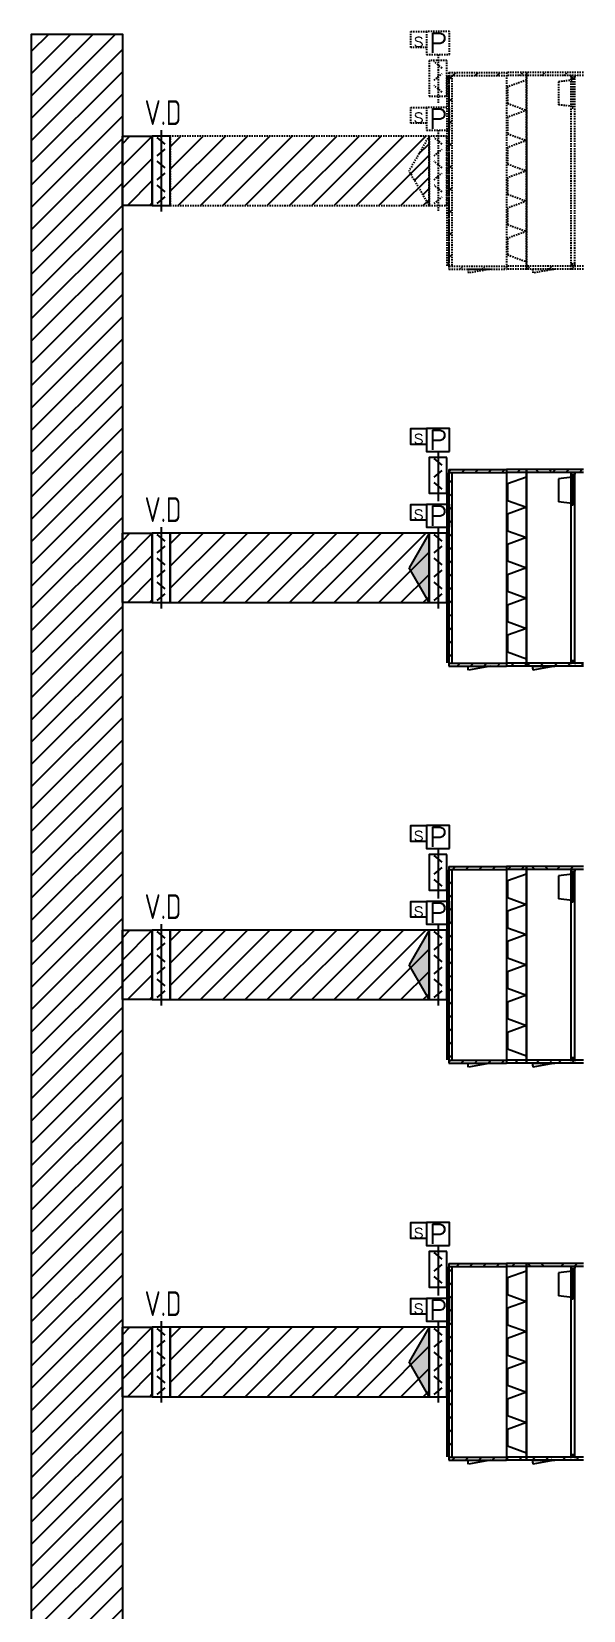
# Model space of a CAD drawing. Header units: millimetres. Extents: x -4 to 727, y 2288 to 2890.
# Drawn here: x 590.9 to 641, y 2652.4 to 2795.5 of the extents above; entities that cross this region are included whole.
import ezdxf
from ezdxf.enums import TextEntityAlignment as Align

# ---------------------------------------------------------------- set-up
doc = ezdxf.new("R2010")
doc.units = ezdxf.units.MM
doc.linetypes.add('HIDDEN2', pattern=[0.1875, 0.125, -0.0625])
for name, color, linetype in [('06-空調-空調', 21, 'Continuous'), ('ACC-450', 2, 'Continuous'), ('DIM', 6, 'Continuous'), ('Flange', 6, 'Continuous'), ('HEPA', 6, 'Continuous'), ('M-CMDUCT-LINE', 15, 'Continuous'), ('M-HVAC-CMDUCT', 150, 'Continuous'), ('M-HVAC-DAPR', 2, 'Continuous'), ('Type02x02', 7, 'Continuous'), ('Type10x09', 7, 'Continuous'), ('Type12x09', 7, 'Continuous'), ('U-EX-TXT', 4, 'Continuous')]:
    doc.layers.add(name, color=color, linetype=linetype)
doc.styles.add('AA-TXT', font='isocp.shx', dxfattribs={"bigfont": 'chineset.shx'})
doc.styles.add('STDTEXT', font='simplex.shx', dxfattribs={"bigfont": 'china.shx'})
pattern_1 = [(45, (-3236.4044, 1146.6156), (-1.0102788, 1.0102788), [])]

# ---------------------------------------------------------------- blocks, each defined once
blk = doc.blocks.new('A450-頂視圖')
at = {"layer": 'ACC-450'}
for p, q in [((-450, 0), (0, 0)), ((0, 0), (-443, -78))]:
    blk.add_line(p, q, dxfattribs=at)
blk.add_arc((0, 0), 450, 180, 190, dxfattribs=at)
blk = doc.blocks.new('HPF-610-15')
at = {"layer": 'HEPA'}
for p, q in [((0, 610), (381, 471)), ((0, 610), (0, 0)), ((381, 471), (381, 139)), ((381, 139), (0, 0))]:
    blk.add_line(p, q, dxfattribs=at)
blk = doc.blocks.new('D5-頂視圖')
at = {"layer": 'ACC-450'}
for p, q in [((450, 0), (0, 0)), ((0, 0), (443, -78))]:
    blk.add_line(p, q, dxfattribs=at)
blk.add_arc((0, 0), 450, 350, 0, dxfattribs=at)
blk = doc.blocks.new('CMF300')
for p, q in [((-22, 265), (-300, 231)), ((-300, 231), (-300, -231)), ((-22, 296), (0, 296)), ((-22, 296), (-22, -296)), ((0, 296), (0, -296)), ((-22, -265), (-300, -231)), ((-22, -296), (0, -296))]:
    blk.add_line(p, q)
blk = doc.blocks.new('00_80000CMH_500_300_1100')
at = {"layer": 'Type02x02'}
h = blk.add_hatch(dxfattribs=at)
h.set_pattern_fill('ANSI31', color=256, scale=6, angle=180, style=0)
h.set_pattern_definition([(135, (-78.619, 113.504), (13.4704, 13.4704), [])])
h.paths.add_polyline_path([(-151, 442.1), (-151, 448.1), (-101, 448.1), (-101, 442.1)])
h = blk.add_hatch(dxfattribs=at)
h.set_pattern_fill('ANSI31', color=256, scale=6, angle=180, style=0)
h.set_pattern_definition([(135, (-78.619, 433.504), (13.4704, 13.4704), [])])
h.paths.add_polyline_path([(-101, 58.1), (-101, 52.1), (-151, 52.1), (-151, 58.1)])
at = {"layer": 'Type10x09'}
h = blk.add_hatch(dxfattribs=at)
h.set_pattern_fill('ANSI31', color=256, scale=6, angle=180, style=0)
h.set_pattern_definition([(225, (1283.876, 215), (13.47038, -13.47038), [])])
h.paths.add_polyline_path([(-191, 448.1), (-191, 442.1), (-307, 442.1), (-307, 448.1)])
h = blk.add_hatch(dxfattribs=at)
h.set_pattern_fill('ANSI31', color=256, scale=6, angle=180, style=0)
h.set_pattern_definition([(225, (1303.376, 535), (13.47038, -13.47038), [])])
h.paths.add_polyline_path([(-301, 58.1), (-307, 58.1), (-307, 442.1), (-301, 442.1)])
h = blk.add_hatch(dxfattribs=at)
h.set_pattern_fill('ANSI31', color=256, scale=6, angle=180, style=0)
h.set_pattern_definition([(225, (1283.876, 534.5), (13.47038, -13.47038), [])])
h.paths.add_polyline_path([(-191, 58.1), (-191, 52.1), (-307, 52.1), (-307, 58.1)])
at = {"layer": 'Type12x09'}
h = blk.add_hatch(dxfattribs=at)
h.set_pattern_fill('ANSI31', color=256, scale=6, angle=180, style=0)
h.set_pattern_definition([(225, (-1583.962, 576.245), (13.47038, -13.47038), [])])
h.paths.add_polyline_path([(-191, 442.1), (-191, 448.1), (-151, 448.1), (-151, 442.1)])
h.paths.add_polyline_path([(-191, 52.1), (-191, 58.1), (-151, 58.1), (-151, 52.1)])
h = blk.add_hatch(dxfattribs=at)
h.set_pattern_fill('ANSI31', color=256, scale=6, angle=180, style=0)
h.set_pattern_definition([(225, (-36, 947.94), (13.4704, -13.4704), [])])
h.paths.add_polyline_path([(-36, 448.1), (-36, 442.1), (-101, 442.1), (-101, 448.1)])
h = blk.add_hatch(dxfattribs=at)
h.set_pattern_fill('ANSI31', color=256, scale=6, angle=180, style=0)
h.set_pattern_definition([(225, (-36, 689.44), (13.4704, -13.4704), [])])
h.paths.add_polyline_path([(-101, 52.1), (-101, 58.1), (-36, 58.1), (-36, 52.1)])
for p, q in [((-63, 441.8), (-63, 442.1)), ((-63, 442.1), (-60.3, 442.1)), ((-60.5, 441.8), (-63, 441.8)), ((-60.5, 58.3), (-60.5, 441.8)), ((-60.5, 439.1), (-60.5, 441.8)), ((-53.5, 437), (-60.5, 437)), ((-60.3, 442.1), (-60.3, 437.2)), ((-60.3, 437.2), (-53.8, 437.2)), ((-53.8, 437.2), (-53.8, 442.1)), ((-53.8, 442.1), (-51, 442.1)), ((-53.5, 58.3), (-53.5, 441.8)), ((-51, 441.8), (-53.5, 441.8)), ((-53.5, 441.8), (-53.5, 439.1)), ((-51, 442.1), (-51, 441.8)), ((-60.5, 58.3), (-63, 58.3)), ((-63, 58.3), (-63, 58.1)), ((-63, 58.1), (-60.3, 58.1)), ((-53.5, 63), (-60.5, 63)), ((-60.5, 60.4), (-60.5, 58.3)), ((-60.3, 58.1), (-60.3, 62.7)), ((-60.3, 62.7), (-53.8, 62.7)), ((-53.8, 62.7), (-53.8, 58.1)), ((-53.8, 58.1), (-51, 58.1)), ((-53.5, 58.3), (-53.5, 60.4)), ((-51, 58.3), (-53.5, 58.3)), ((-51, 58.1), (-51, 58.3))]:
    blk.add_line(p, q)
at = {"layer": 'Flange'}
for p, q in [((-311, 441.6), (-311, 58.6)), ((-307, 437.6), (-311, 437.6)), ((-307, 441.6), (-307, 58.6)), ((-307, 62.6), (-311, 62.6))]:
    blk.add_line(p, q, dxfattribs=at)
at = {"layer": 'Type02x02'}
for p, q in [((-101, 448.1), (-151, 448.1)), ((-151, 52.1), (-151, 448.1)), ((-101, 442.1), (-151, 442.1)), ((-101, 58.1), (-151, 58.1)), ((-101, 52.1), (-151, 52.1))]:
    blk.add_line(p, q, dxfattribs=at)
at = {"layer": 'Type10x09'}
for p, q in [((-307, 448.1), (-191, 448.1)), ((-307, 448.1), (-307, 52.1)), ((-191, 448.1), (-191, 52.1)), ((-307, 442.1), (-191, 442.1)), ((-301, 442.1), (-301, 58.1)), ((-307, 58.1), (-191, 58.1)), ((-307, 52.1), (-191, 52.1))]:
    blk.add_line(p, q, dxfattribs=at)
at = {"layer": 'Type12x09'}
for p, q in [((-191, 448.1), (-191, 52.1)), ((-151, 448.1), (-191, 448.1)), ((-151, 448.1), (-151, 52.1)), ((-36, 448.1), (-101, 448.1)), ((-151, 442.1), (-191, 442.1)), ((-36, 442.1), (-101, 442.1)), ((-151, 58.1), (-191, 58.1)), ((-151, 52.1), (-191, 52.1)), ((-36, 58.1), (-101, 58.1)), ((-36, 52.1), (-101, 52.1))]:
    blk.add_line(p, q, dxfattribs=at)
at = {"xscale": -0.1, "yscale": 0.1, "zscale": 0.1}
blk.add_blockref('D5-頂視圖', (-223.5, 52.1), dxfattribs=at)
at = {"layer": 'ACC-450', "xscale": 0.1, "yscale": 0.1, "zscale": 0.1}
blk.add_blockref('A450-頂視圖', (-93.5, 52.1), dxfattribs=at)
at = {"layer": 'DIM', "extrusion": (0, 0, -1), "xscale": -0.1, "yscale": 0.1, "zscale": -0.1}
blk.add_blockref('CMF300', (56.4, 406.5), dxfattribs=at)
at = {"layer": 'HEPA', "xscale": -0.1, "yscale": 0.1, "zscale": 0.1}
for p in [(-151, 372.1), (-151, 311.1), (-151, 250.1), (-151, 189.1), (-151, 128.1), (-151, 67.1)]:
    blk.add_blockref('HPF-610-15', p, dxfattribs=at)

msp = doc.modelspace()

# ---------------------------------------------------------------- hatches: boundary and pattern name
at = {"layer": 'M-CMDUCT-LINE'}
h = msp.add_hatch(dxfattribs=at)
h.set_pattern_fill('ANSI31', color=256, scale=0.45, style=0)
h.set_pattern_definition(pattern_1)
h.paths.add_polyline_path([(590.917, 2450.467), (590.917, 2795.31), (599.157, 2795.31), (599.157, 2450.467)])
h = msp.add_hatch(dxfattribs=at)
h.set_pattern_fill('ANSI31', color=256, scale=0.45, style=0)
h.set_pattern_definition([(45, (1210.1894, 2624.547), (-1.0102788, 1.0102788), [])])
h.paths.add_polyline_path([(599.157, 2786.054), (601.869, 2786.054), (601.869, 2779.754), (599.157, 2779.754)])
h = msp.add_hatch(dxfattribs=at)
h.set_pattern_fill('ANSI31', color=256, scale=0.45, style=0)
h.set_pattern_definition([(45, (1210.1894, 2588.547), (-1.0102788, 1.0102788), [])])
h.paths.add_polyline_path([(599.157, 2750.054), (601.869, 2750.054), (601.869, 2743.754), (599.157, 2743.754)])
h = msp.add_hatch(dxfattribs=at)
h.set_pattern_fill('ANSI31', color=256, scale=0.45, style=0)
h.set_pattern_definition([(45, (1230.9615, 2588.547), (-1.0102788, 1.0102788), [])])
h.paths.add_polyline_path([(626.973, 2750.054), (603.489, 2750.054), (603.489, 2743.754), (626.973, 2743.754)])
h = msp.add_hatch(dxfattribs=at)
h.set_pattern_fill('ANSI31', color=256, scale=0.45, style=0)
h.set_pattern_definition([(45, (1210.1894, 2552.547), (-1.0102788, 1.0102788), [])])
h.paths.add_polyline_path([(599.157, 2714.054), (601.869, 2714.054), (601.869, 2707.754), (599.157, 2707.754)])
h = msp.add_hatch(dxfattribs=at)
h.set_pattern_fill('ANSI31', color=256, scale=0.45, style=0)
h.set_pattern_definition([(45, (1230.9615, 2552.547), (-1.0102788, 1.0102788), [])])
h.paths.add_polyline_path([(626.973, 2714.054), (603.489, 2714.054), (603.489, 2707.754), (626.973, 2707.754)])
h = msp.add_hatch(dxfattribs=at)
h.set_pattern_fill('ANSI31', color=256, scale=0.45, style=0)
h.set_pattern_definition([(45, (1210.1894, 2516.547), (-1.0102788, 1.0102788), [])])
h.paths.add_polyline_path([(599.157, 2678.054), (601.869, 2678.054), (601.869, 2671.754), (599.157, 2671.754)])
h = msp.add_hatch(dxfattribs=at)
h.set_pattern_fill('ANSI31', color=256, scale=0.45, style=0)
h.set_pattern_definition([(45, (1230.9615, 2516.547), (-1.0102788, 1.0102788), [])])
h.paths.add_polyline_path([(626.973, 2678.054), (603.489, 2678.054), (603.489, 2671.754), (626.973, 2671.754)])
at = {"layer": 'M-HVAC-CMDUCT', "linetype": 'HIDDEN2'}
h = msp.add_hatch(dxfattribs=at)
h.set_pattern_fill('ANSI31', color=252, scale=0.45, style=0)
h.set_pattern_definition(pattern_1)
h.paths.add_polyline_path([(633.993, 2791.814), (633.993, 2791.544), (628.773, 2791.544), (628.773, 2791.814)])
h = msp.add_hatch(dxfattribs=at)
h.set_pattern_fill('ANSI31', color=252, scale=0.45, style=0)
h.set_pattern_definition(pattern_1)
h.paths.add_polyline_path([(629.043, 2774.264), (628.773, 2774.264), (628.773, 2791.544), (629.043, 2791.544)])
h = msp.add_hatch(dxfattribs=at)
h.set_pattern_fill('ANSI31', color=252, scale=0.45, style=0)
h.set_pattern_definition([(45, (1230.9615, 2624.547), (-1.0102788, 1.0102788), [])])
h.paths.add_polyline_path([(626.973, 2786.054), (603.489, 2786.054), (603.489, 2779.754), (626.973, 2779.754)])
h = msp.add_hatch(dxfattribs=at)
h.set_pattern_fill('ANSI31', color=252, scale=0.45, style=0)
h.set_pattern_definition(pattern_1)
h.paths.add_polyline_path([(626.973, 2779.754), (625.154, 2782.904), (626.973, 2786.054)])
h = msp.add_hatch(dxfattribs=at)
h.set_pattern_fill('ANSI31', color=252, scale=0.45, style=0)
h.set_pattern_definition(pattern_1)
h.paths.add_polyline_path([(626.973, 2779.754), (625.154, 2782.904), (626.973, 2786.054)])
at = {"layer": 'M-HVAC-CMDUCT', "ltscale": 0.1}
for points in [[(626.973, 2743.754), (625.154, 2746.904), (626.973, 2750.054)], [(626.973, 2707.754), (625.154, 2710.904), (626.973, 2714.054)], [(626.973, 2671.754), (625.154, 2674.904), (626.973, 2678.054)]]:
    msp.add_hatch(color=256, dxfattribs=at).paths.add_polyline_path(points)
at = {"layer": 'M-HVAC-CMDUCT'}
for points in [[(626.973, 2743.754), (625.154, 2746.904), (626.973, 2750.054)], [(626.973, 2707.754), (625.154, 2710.904), (626.973, 2714.054)], [(626.973, 2671.754), (625.154, 2674.904), (626.973, 2678.054)]]:
    msp.add_hatch(color=256, dxfattribs=at).paths.add_polyline_path(points)

# ---------------------------------------------------------------- linework, layer by layer
at = {"layer": 'M-HVAC-CMDUCT', "color": 252, "linetype": 'HIDDEN2'}
for p, q in [((627.783, 2793.465), (627.783, 2788.94)), ((628.143, 2792.209), (627.423, 2792.813)), ((627.423, 2791.129), (628.143, 2791.733)), ((628.773, 2791.814), (633.993, 2791.814)), ((628.773, 2791.814), (628.773, 2773.994)), ((633.993, 2791.814), (633.993, 2773.994)), ((635.793, 2791.814), (633.993, 2791.814)), ((633.993, 2791.814), (633.993, 2773.994)), ((635.179, 2791.544), (635.449, 2791.814)), ((638.043, 2791.814), (635.793, 2791.814)), ((635.793, 2773.994), (635.793, 2791.814)), ((635.793, 2791.814), (635.793, 2773.994)), ((637.199, 2791.544), (637.469, 2791.814)), ((640.968, 2791.814), (638.043, 2791.814)), ((639.22, 2791.544), (639.49, 2791.814)), ((628.143, 2790.049), (627.423, 2790.653)), ((628.593, 2791.522), (628.593, 2774.287)), ((628.773, 2791.342), (628.593, 2791.342)), ((628.773, 2791.544), (633.993, 2791.544)), ((628.773, 2791.522), (628.773, 2774.287)), ((629.043, 2791.544), (629.043, 2774.264)), ((635.793, 2791.544), (633.993, 2791.544)), ((635.793, 2791.139), (634.078, 2790.515)), ((634.078, 2790.515), (634.078, 2789.018)), ((638.043, 2791.544), (635.793, 2791.544)), ((635.793, 2791.139), (635.793, 2788.394)), ((640.968, 2791.544), (638.043, 2791.544)), ((639.95, 2791.135), (638.7, 2790.983)), ((638.7, 2790.983), (638.7, 2788.902)), ((639.753, 2791.533), (639.753, 2791.544)), ((639.753, 2791.544), (639.877, 2791.544)), ((639.865, 2791.533), (639.753, 2791.533)), ((639.865, 2774.275), (639.865, 2791.533)), ((639.865, 2791.409), (639.865, 2791.533)), ((640.18, 2791.315), (639.865, 2791.315)), ((639.877, 2791.544), (639.877, 2791.326)), ((639.877, 2791.326), (640.169, 2791.326)), ((639.951, 2791.274), (640.05, 2791.274)), ((639.951, 2791.274), (639.951, 2788.61)), ((640.05, 2791.274), (640.05, 2788.61)), ((640.169, 2791.326), (640.169, 2791.544)), ((640.169, 2791.544), (640.293, 2791.544)), ((640.18, 2774.275), (640.18, 2791.533)), ((640.293, 2791.533), (640.18, 2791.533)), ((640.18, 2791.533), (640.18, 2791.409)), ((640.293, 2791.544), (640.293, 2791.533)), ((634.078, 2789.018), (635.793, 2788.394)), ((639.95, 2788.749), (638.7, 2788.902)), ((635.793, 2788.394), (634.078, 2787.77)), ((634.078, 2787.77), (634.078, 2786.273)), ((635.793, 2788.394), (635.793, 2785.649)), ((639.951, 2788.61), (640.05, 2788.61)), ((626.973, 2786.054), (625.154, 2782.904)), ((626.973, 2786.054), (625.154, 2782.904)), ((626.973, 2779.754), (626.973, 2786.054)), ((626.973, 2786.054), (626.973, 2779.754)), ((626.973, 2779.754), (626.973, 2786.054)), ((627.783, 2786.594), (627.783, 2779.214)), ((627.783, 2786.594), (627.783, 2779.214)), ((634.078, 2786.273), (635.793, 2785.649)), ((628.143, 2785.338), (627.423, 2785.942)), ((628.143, 2785.338), (627.423, 2785.942)), ((627.423, 2784.258), (628.143, 2784.862)), ((627.423, 2784.258), (628.143, 2784.862)), ((635.793, 2785.649), (634.078, 2785.025)), ((634.078, 2785.025), (634.078, 2783.528)), ((635.793, 2785.649), (635.793, 2782.904)), ((628.143, 2783.178), (627.423, 2783.782)), ((628.143, 2783.178), (627.423, 2783.782)), ((634.078, 2783.528), (635.793, 2782.904)), ((626.973, 2779.754), (625.154, 2782.904)), ((626.973, 2779.754), (625.154, 2782.904)), ((627.423, 2782.098), (628.143, 2782.702)), ((627.423, 2782.098), (628.143, 2782.702)), ((635.793, 2782.904), (634.078, 2782.28)), ((634.078, 2782.28), (634.078, 2780.783)), ((635.793, 2782.904), (635.793, 2780.159)), ((628.143, 2781.018), (627.423, 2781.622)), ((628.143, 2781.018), (627.423, 2781.622)), ((627.423, 2779.938), (628.143, 2780.542)), ((627.423, 2779.938), (628.143, 2780.542)), ((634.078, 2780.783), (635.793, 2780.159)), ((635.793, 2780.159), (634.078, 2779.535)), ((634.078, 2779.535), (634.078, 2778.038)), ((635.793, 2780.159), (635.793, 2777.414)), ((634.078, 2778.038), (635.793, 2777.414)), ((635.793, 2777.414), (634.078, 2776.79)), ((635.793, 2777.414), (635.793, 2774.669)), ((634.078, 2776.79), (634.078, 2775.293)), ((634.078, 2775.293), (635.793, 2774.669)), ((628.773, 2774.467), (628.593, 2774.467)), ((628.773, 2774.264), (633.993, 2774.264)), ((628.773, 2773.994), (633.993, 2773.994)), ((629.752, 2773.994), (630.022, 2774.264)), ((630.505, 2773.994), (632.53, 2773.994)), ((632.53, 2773.994), (630.536, 2773.643)), ((631.773, 2773.994), (632.043, 2774.264)), ((633.793, 2773.994), (633.993, 2774.194)), ((633.993, 2774.194), (634.063, 2774.264)), ((635.793, 2774.264), (633.993, 2774.264)), ((635.793, 2773.994), (633.993, 2773.994)), ((638.043, 2774.264), (635.793, 2774.264)), ((638.043, 2773.994), (635.793, 2773.994)), ((635.814, 2773.994), (636.084, 2774.264)), ((636.355, 2773.994), (638.38, 2773.994)), ((638.38, 2773.994), (636.386, 2773.643)), ((637.834, 2773.994), (638.043, 2774.203)), ((640.968, 2774.264), (638.043, 2774.264)), ((638.043, 2774.203), (638.104, 2774.264)), ((640.968, 2773.994), (638.043, 2773.994)), ((639.865, 2774.275), (639.753, 2774.275)), ((639.753, 2774.275), (639.753, 2774.264)), ((639.753, 2774.264), (639.877, 2774.264)), ((639.855, 2773.994), (640.125, 2774.264)), ((640.18, 2774.485), (639.865, 2774.485)), ((639.865, 2774.368), (639.865, 2774.275)), ((639.877, 2774.264), (639.877, 2774.473)), ((639.877, 2774.473), (640.169, 2774.473)), ((640.169, 2774.473), (640.169, 2774.264)), ((640.169, 2774.264), (640.293, 2774.264)), ((640.18, 2774.275), (640.18, 2774.368)), ((640.293, 2774.275), (640.18, 2774.275)), ((640.293, 2774.264), (640.293, 2774.275))]:
    msp.add_line(p, q, dxfattribs=at)
at = {"layer": 'M-HVAC-CMDUCT', "ltscale": 0.1}
for p, q in [((601.869, 2779.754), (601.869, 2786.054)), ((601.869, 2786.054), (601.869, 2779.754)), ((601.869, 2743.754), (601.869, 2750.054)), ((601.869, 2750.054), (601.869, 2743.754)), ((626.973, 2750.054), (625.154, 2746.904)), ((626.973, 2743.754), (626.973, 2750.054)), ((626.973, 2750.054), (626.973, 2743.754)), ((626.973, 2743.754), (625.154, 2746.904)), ((601.869, 2707.754), (601.869, 2714.054)), ((601.869, 2714.054), (601.869, 2707.754)), ((626.973, 2714.054), (625.154, 2710.904)), ((626.973, 2707.754), (626.973, 2714.054)), ((626.973, 2714.054), (626.973, 2707.754)), ((626.973, 2707.754), (625.154, 2710.904)), ((601.869, 2671.754), (601.869, 2678.054)), ((601.869, 2678.054), (601.869, 2671.754)), ((626.973, 2678.054), (625.154, 2674.904)), ((626.973, 2671.754), (626.973, 2678.054)), ((626.973, 2678.054), (626.973, 2671.754)), ((626.973, 2671.754), (625.154, 2674.904))]:
    msp.add_line(p, q, dxfattribs=at)
at = {"layer": 'M-HVAC-CMDUCT'}
for p, q in [((601.869, 2779.754), (601.869, 2786.054)), ((601.869, 2743.754), (601.869, 2750.054)), ((626.973, 2750.054), (625.154, 2746.904)), ((626.973, 2743.754), (626.973, 2750.054)), ((626.973, 2743.754), (625.154, 2746.904)), ((601.869, 2707.754), (601.869, 2714.054)), ((626.973, 2714.054), (625.154, 2710.904)), ((626.973, 2707.754), (626.973, 2714.054)), ((626.973, 2707.754), (625.154, 2710.904)), ((601.869, 2671.754), (601.869, 2678.054)), ((626.973, 2678.054), (625.154, 2674.904)), ((626.973, 2671.754), (626.973, 2678.054)), ((626.973, 2671.754), (625.154, 2674.904))]:
    msp.add_line(p, q, dxfattribs=at)
for points in [[(590.917, 2450.467), (590.917, 2795.31), (599.157, 2795.31), (599.157, 2450.467)], [(599.157, 2786.054), (601.869, 2786.054), (601.869, 2779.754), (599.157, 2779.754)], [(599.157, 2750.054), (601.869, 2750.054), (601.869, 2743.754), (599.157, 2743.754)], [(626.973, 2750.054), (603.489, 2750.054), (603.489, 2743.754), (626.973, 2743.754)], [(599.157, 2714.054), (601.869, 2714.054), (601.869, 2707.754), (599.157, 2707.754)], [(626.973, 2714.054), (603.489, 2714.054), (603.489, 2707.754), (626.973, 2707.754)], [(599.157, 2678.054), (601.869, 2678.054), (601.869, 2671.754), (599.157, 2671.754)], [(626.973, 2678.054), (603.489, 2678.054), (603.489, 2671.754), (626.973, 2671.754)]]:
    msp.add_lwpolyline(points, close=True, dxfattribs=at)
at = {"layer": 'M-HVAC-CMDUCT', "color": 252, "linetype": 'HIDDEN2'}
for points in [[(626.748, 2794.095), (625.308, 2794.095), (625.308, 2795.535), (626.748, 2795.535)], [(628.818, 2793.465), (628.818, 2795.535), (626.748, 2795.535), (626.748, 2793.465)], [(628.593, 2792.925), (626.973, 2792.925), (626.973, 2789.686), (628.593, 2789.686)], [(626.748, 2787.224), (625.308, 2787.224), (625.308, 2788.664), (626.748, 2788.664)], [(626.748, 2787.224), (625.308, 2787.224), (625.308, 2788.664), (626.748, 2788.664)], [(628.818, 2786.594), (628.818, 2788.664), (626.748, 2788.664), (626.748, 2786.594)], [(628.818, 2786.594), (628.818, 2788.664), (626.748, 2788.664), (626.748, 2786.594)], [(626.973, 2786.054), (603.489, 2786.054), (603.489, 2779.754), (626.973, 2779.754)], [(628.593, 2786.054), (626.973, 2786.054), (626.973, 2779.754), (628.593, 2779.754)], [(628.593, 2786.054), (626.973, 2786.054), (626.973, 2779.754), (628.593, 2779.754)]]:
    msp.add_lwpolyline(points, close=True, dxfattribs=at)
at = {"layer": 'M-HVAC-CMDUCT', "color": 252, "linetype": 'HIDDEN2', "const_width": 0.09}
for points in [[(627.738, 2792.511, -1), (627.828, 2792.511, -1)], [(627.738, 2791.431, -1), (627.828, 2791.431, -1)], [(627.738, 2790.351, -1), (627.828, 2790.351, -1)], [(627.738, 2785.64, -1), (627.828, 2785.64, -1)], [(627.738, 2785.64, -1), (627.828, 2785.64, -1)], [(627.738, 2784.56, -1), (627.828, 2784.56, -1)], [(627.738, 2784.56, -1), (627.828, 2784.56, -1)], [(627.738, 2783.48, -1), (627.828, 2783.48, -1)], [(627.738, 2783.48, -1), (627.828, 2783.48, -1)], [(627.738, 2782.4, -1), (627.828, 2782.4, -1)], [(627.738, 2782.4, -1), (627.828, 2782.4, -1)], [(627.738, 2781.32, -1), (627.828, 2781.32, -1)], [(627.738, 2781.32, -1), (627.828, 2781.32, -1)], [(627.738, 2780.24, -1), (627.828, 2780.24, -1)], [(627.738, 2780.24, -1), (627.828, 2780.24, -1)]]:
    msp.add_lwpolyline(points, format="xyb", close=True, dxfattribs=at)
at = {"layer": 'M-HVAC-CMDUCT', "color": 252, "linetype": 'HIDDEN2'}
for centre in [(632.53, 2773.994), (638.38, 2773.994)]:
    msp.add_arc(centre, 2.025, 180, 190, dxfattribs=at)
at = {"layer": 'M-HVAC-DAPR'}
for p, q in [((602.679, 2786.594), (602.679, 2779.214)), ((603.039, 2785.338), (602.319, 2785.942)), ((602.319, 2784.258), (603.039, 2784.862)), ((603.039, 2783.178), (602.319, 2783.782)), ((602.319, 2782.098), (603.039, 2782.702)), ((603.039, 2781.018), (602.319, 2781.622)), ((602.319, 2779.938), (603.039, 2780.542)), ((627.783, 2757.465), (627.783, 2752.94)), ((628.143, 2756.209), (627.423, 2756.813)), ((627.423, 2755.129), (628.143, 2755.733)), ((628.143, 2754.049), (627.423, 2754.653)), ((602.679, 2750.594), (602.679, 2743.214)), ((627.783, 2750.594), (627.783, 2743.214)), ((603.039, 2749.338), (602.319, 2749.942)), ((602.319, 2748.258), (603.039, 2748.862)), ((628.143, 2749.338), (627.423, 2749.942)), ((627.423, 2748.258), (628.143, 2748.862)), ((603.039, 2747.178), (602.319, 2747.782)), ((628.143, 2747.178), (627.423, 2747.782)), ((602.319, 2746.098), (603.039, 2746.702)), ((627.423, 2746.098), (628.143, 2746.702)), ((603.039, 2745.018), (602.319, 2745.622)), ((602.319, 2743.938), (603.039, 2744.542)), ((628.143, 2745.018), (627.423, 2745.622)), ((627.423, 2743.938), (628.143, 2744.542)), ((628.143, 2720.209), (627.423, 2720.813)), ((627.783, 2721.465), (627.783, 2716.94)), ((627.423, 2719.129), (628.143, 2719.733)), ((628.143, 2718.049), (627.423, 2718.653)), ((602.679, 2714.594), (602.679, 2707.214)), ((627.783, 2714.594), (627.783, 2707.214)), ((603.039, 2713.338), (602.319, 2713.942)), ((628.143, 2713.338), (627.423, 2713.942)), ((602.319, 2712.258), (603.039, 2712.862)), ((603.039, 2711.178), (602.319, 2711.782)), ((627.423, 2712.258), (628.143, 2712.862)), ((628.143, 2711.178), (627.423, 2711.782)), ((602.319, 2710.098), (603.039, 2710.702)), ((627.423, 2710.098), (628.143, 2710.702)), ((603.039, 2709.018), (602.319, 2709.622)), ((628.143, 2709.018), (627.423, 2709.622)), ((602.319, 2707.938), (603.039, 2708.542)), ((627.423, 2707.938), (628.143, 2708.542)), ((628.143, 2684.209), (627.423, 2684.813)), ((627.783, 2685.465), (627.783, 2680.94)), ((627.423, 2683.129), (628.143, 2683.733)), ((628.143, 2682.049), (627.423, 2682.653)), ((602.679, 2678.594), (602.679, 2671.214)), ((627.783, 2678.594), (627.783, 2671.214)), ((603.039, 2677.338), (602.319, 2677.942)), ((628.143, 2677.338), (627.423, 2677.942)), ((602.319, 2676.258), (603.039, 2676.862)), ((603.039, 2675.178), (602.319, 2675.782)), ((627.423, 2676.258), (628.143, 2676.862)), ((628.143, 2675.178), (627.423, 2675.782)), ((602.319, 2674.098), (603.039, 2674.702)), ((627.423, 2674.098), (628.143, 2674.702)), ((603.039, 2673.018), (602.319, 2673.622)), ((628.143, 2673.018), (627.423, 2673.622)), ((602.319, 2671.938), (603.039, 2672.542)), ((627.423, 2671.938), (628.143, 2672.542))]:
    msp.add_line(p, q, dxfattribs=at)
at = {"layer": 'M-HVAC-DAPR', "ltscale": 0.1}
for p, q in [((603.039, 2785.338), (602.319, 2785.942)), ((602.319, 2784.258), (603.039, 2784.862)), ((603.039, 2783.178), (602.319, 2783.782)), ((602.319, 2782.098), (603.039, 2782.702)), ((603.039, 2781.018), (602.319, 2781.622)), ((602.319, 2779.938), (603.039, 2780.542)), ((627.783, 2750.594), (627.783, 2743.214)), ((603.039, 2749.338), (602.319, 2749.942)), ((602.319, 2748.258), (603.039, 2748.862)), ((628.143, 2749.338), (627.423, 2749.942)), ((627.423, 2748.258), (628.143, 2748.862)), ((603.039, 2747.178), (602.319, 2747.782)), ((628.143, 2747.178), (627.423, 2747.782)), ((602.319, 2746.098), (603.039, 2746.702)), ((627.423, 2746.098), (628.143, 2746.702)), ((603.039, 2745.018), (602.319, 2745.622)), ((602.319, 2743.938), (603.039, 2744.542)), ((628.143, 2745.018), (627.423, 2745.622)), ((627.423, 2743.938), (628.143, 2744.542)), ((627.783, 2714.594), (627.783, 2707.214)), ((603.039, 2713.338), (602.319, 2713.942)), ((628.143, 2713.338), (627.423, 2713.942)), ((602.319, 2712.258), (603.039, 2712.862)), ((603.039, 2711.178), (602.319, 2711.782)), ((627.423, 2712.258), (628.143, 2712.862)), ((628.143, 2711.178), (627.423, 2711.782)), ((602.319, 2710.098), (603.039, 2710.702)), ((627.423, 2710.098), (628.143, 2710.702)), ((603.039, 2709.018), (602.319, 2709.622)), ((628.143, 2709.018), (627.423, 2709.622)), ((602.319, 2707.938), (603.039, 2708.542)), ((627.423, 2707.938), (628.143, 2708.542)), ((627.783, 2678.594), (627.783, 2671.214)), ((603.039, 2677.338), (602.319, 2677.942)), ((628.143, 2677.338), (627.423, 2677.942)), ((602.319, 2676.258), (603.039, 2676.862)), ((603.039, 2675.178), (602.319, 2675.782)), ((627.423, 2676.258), (628.143, 2676.862)), ((628.143, 2675.178), (627.423, 2675.782)), ((602.319, 2674.098), (603.039, 2674.702)), ((627.423, 2674.098), (628.143, 2674.702)), ((603.039, 2673.018), (602.319, 2673.622)), ((628.143, 2673.018), (627.423, 2673.622)), ((602.319, 2671.938), (603.039, 2672.542)), ((627.423, 2671.938), (628.143, 2672.542))]:
    msp.add_line(p, q, dxfattribs=at)
for points in [[(603.489, 2786.054), (601.869, 2786.054), (601.869, 2779.754), (603.489, 2779.754)], [(626.748, 2751.224), (625.308, 2751.224), (625.308, 2752.664), (626.748, 2752.664)], [(628.818, 2750.594), (628.818, 2752.664), (626.748, 2752.664), (626.748, 2750.594)], [(603.489, 2750.054), (601.869, 2750.054), (601.869, 2743.754), (603.489, 2743.754)], [(628.593, 2750.054), (626.973, 2750.054), (626.973, 2743.754), (628.593, 2743.754)], [(626.748, 2715.224), (625.308, 2715.224), (625.308, 2716.664), (626.748, 2716.664)], [(628.818, 2714.594), (628.818, 2716.664), (626.748, 2716.664), (626.748, 2714.594)], [(603.489, 2714.054), (601.869, 2714.054), (601.869, 2707.754), (603.489, 2707.754)], [(628.593, 2714.054), (626.973, 2714.054), (626.973, 2707.754), (628.593, 2707.754)], [(626.748, 2679.224), (625.308, 2679.224), (625.308, 2680.664), (626.748, 2680.664)], [(628.818, 2678.594), (628.818, 2680.664), (626.748, 2680.664), (626.748, 2678.594)], [(603.489, 2678.054), (601.869, 2678.054), (601.869, 2671.754), (603.489, 2671.754)], [(628.593, 2678.054), (626.973, 2678.054), (626.973, 2671.754), (628.593, 2671.754)]]:
    msp.add_lwpolyline(points, close=True, dxfattribs=at)
at = {"layer": 'M-HVAC-DAPR'}
for points in [[(603.489, 2786.054), (601.869, 2786.054), (601.869, 2779.754), (603.489, 2779.754)], [(626.748, 2758.095), (625.308, 2758.095), (625.308, 2759.535), (626.748, 2759.535)], [(628.818, 2757.465), (628.818, 2759.535), (626.748, 2759.535), (626.748, 2757.465)], [(628.593, 2756.925), (626.973, 2756.925), (626.973, 2753.686), (628.593, 2753.686)], [(626.748, 2751.224), (625.308, 2751.224), (625.308, 2752.664), (626.748, 2752.664)], [(628.818, 2750.594), (628.818, 2752.664), (626.748, 2752.664), (626.748, 2750.594)], [(603.489, 2750.054), (601.869, 2750.054), (601.869, 2743.754), (603.489, 2743.754)], [(628.593, 2750.054), (626.973, 2750.054), (626.973, 2743.754), (628.593, 2743.754)], [(626.748, 2722.095), (625.308, 2722.095), (625.308, 2723.535), (626.748, 2723.535)], [(628.818, 2721.465), (628.818, 2723.535), (626.748, 2723.535), (626.748, 2721.465)], [(628.593, 2720.925), (626.973, 2720.925), (626.973, 2717.686), (628.593, 2717.686)], [(626.748, 2715.224), (625.308, 2715.224), (625.308, 2716.664), (626.748, 2716.664)], [(628.818, 2714.594), (628.818, 2716.664), (626.748, 2716.664), (626.748, 2714.594)], [(603.489, 2714.054), (601.869, 2714.054), (601.869, 2707.754), (603.489, 2707.754)], [(628.593, 2714.054), (626.973, 2714.054), (626.973, 2707.754), (628.593, 2707.754)], [(626.748, 2686.095), (625.308, 2686.095), (625.308, 2687.535), (626.748, 2687.535)], [(628.818, 2685.465), (628.818, 2687.535), (626.748, 2687.535), (626.748, 2685.465)], [(628.593, 2684.925), (626.973, 2684.925), (626.973, 2681.686), (628.593, 2681.686)], [(626.748, 2679.224), (625.308, 2679.224), (625.308, 2680.664), (626.748, 2680.664)], [(628.818, 2678.594), (628.818, 2680.664), (626.748, 2680.664), (626.748, 2678.594)], [(603.489, 2678.054), (601.869, 2678.054), (601.869, 2671.754), (603.489, 2671.754)], [(628.593, 2678.054), (626.973, 2678.054), (626.973, 2671.754), (628.593, 2671.754)]]:
    msp.add_lwpolyline(points, close=True, dxfattribs=at)
at = {"layer": 'M-HVAC-DAPR', "ltscale": 0.1, "const_width": 0.09}
for points in [[(602.634, 2785.64, -1), (602.724, 2785.64, -1)], [(602.634, 2784.56, -1), (602.724, 2784.56, -1)], [(602.634, 2783.48, -1), (602.724, 2783.48, -1)], [(602.634, 2782.4, -1), (602.724, 2782.4, -1)], [(602.634, 2781.32, -1), (602.724, 2781.32, -1)], [(602.634, 2780.24, -1), (602.724, 2780.24, -1)], [(602.634, 2749.64, -1), (602.724, 2749.64, -1)], [(627.738, 2749.64, -1), (627.828, 2749.64, -1)], [(602.634, 2748.56, -1), (602.724, 2748.56, -1)], [(602.634, 2747.48, -1), (602.724, 2747.48, -1)], [(627.738, 2748.56, -1), (627.828, 2748.56, -1)], [(627.738, 2747.48, -1), (627.828, 2747.48, -1)], [(602.634, 2746.4, -1), (602.724, 2746.4, -1)], [(627.738, 2746.4, -1), (627.828, 2746.4, -1)], [(602.634, 2745.32, -1), (602.724, 2745.32, -1)], [(627.738, 2745.32, -1), (627.828, 2745.32, -1)], [(602.634, 2744.24, -1), (602.724, 2744.24, -1)], [(627.738, 2744.24, -1), (627.828, 2744.24, -1)], [(602.634, 2713.64, -1), (602.724, 2713.64, -1)], [(627.738, 2713.64, -1), (627.828, 2713.64, -1)], [(602.634, 2712.56, -1), (602.724, 2712.56, -1)], [(602.634, 2711.48, -1), (602.724, 2711.48, -1)], [(627.738, 2712.56, -1), (627.828, 2712.56, -1)], [(627.738, 2711.48, -1), (627.828, 2711.48, -1)], [(602.634, 2710.4, -1), (602.724, 2710.4, -1)], [(627.738, 2710.4, -1), (627.828, 2710.4, -1)], [(602.634, 2709.32, -1), (602.724, 2709.32, -1)], [(627.738, 2709.32, -1), (627.828, 2709.32, -1)], [(602.634, 2708.24, -1), (602.724, 2708.24, -1)], [(627.738, 2708.24, -1), (627.828, 2708.24, -1)], [(602.634, 2677.64, -1), (602.724, 2677.64, -1)], [(627.738, 2677.64, -1), (627.828, 2677.64, -1)], [(602.634, 2676.56, -1), (602.724, 2676.56, -1)], [(627.738, 2676.56, -1), (627.828, 2676.56, -1)], [(602.634, 2675.48, -1), (602.724, 2675.48, -1)], [(602.634, 2674.4, -1), (602.724, 2674.4, -1)], [(627.738, 2675.48, -1), (627.828, 2675.48, -1)], [(627.738, 2674.4, -1), (627.828, 2674.4, -1)], [(602.634, 2673.32, -1), (602.724, 2673.32, -1)], [(627.738, 2673.32, -1), (627.828, 2673.32, -1)], [(602.634, 2672.24, -1), (602.724, 2672.24, -1)], [(627.738, 2672.24, -1), (627.828, 2672.24, -1)]]:
    msp.add_lwpolyline(points, format="xyb", close=True, dxfattribs=at)
at = {"layer": 'M-HVAC-DAPR', "const_width": 0.09}
for points in [[(602.634, 2785.64, -1), (602.724, 2785.64, -1)], [(602.634, 2784.56, -1), (602.724, 2784.56, -1)], [(602.634, 2783.48, -1), (602.724, 2783.48, -1)], [(602.634, 2782.4, -1), (602.724, 2782.4, -1)], [(602.634, 2781.32, -1), (602.724, 2781.32, -1)], [(602.634, 2780.24, -1), (602.724, 2780.24, -1)], [(627.738, 2756.511, -1), (627.828, 2756.511, -1)], [(627.738, 2755.431, -1), (627.828, 2755.431, -1)], [(627.738, 2754.351, -1), (627.828, 2754.351, -1)], [(602.634, 2749.64, -1), (602.724, 2749.64, -1)], [(627.738, 2749.64, -1), (627.828, 2749.64, -1)], [(602.634, 2748.56, -1), (602.724, 2748.56, -1)], [(602.634, 2747.48, -1), (602.724, 2747.48, -1)], [(627.738, 2748.56, -1), (627.828, 2748.56, -1)], [(627.738, 2747.48, -1), (627.828, 2747.48, -1)], [(602.634, 2746.4, -1), (602.724, 2746.4, -1)], [(627.738, 2746.4, -1), (627.828, 2746.4, -1)], [(602.634, 2745.32, -1), (602.724, 2745.32, -1)], [(627.738, 2745.32, -1), (627.828, 2745.32, -1)], [(602.634, 2744.24, -1), (602.724, 2744.24, -1)], [(627.738, 2744.24, -1), (627.828, 2744.24, -1)], [(627.738, 2720.511, -1), (627.828, 2720.511, -1)], [(627.738, 2719.431, -1), (627.828, 2719.431, -1)], [(627.738, 2718.351, -1), (627.828, 2718.351, -1)], [(602.634, 2713.64, -1), (602.724, 2713.64, -1)], [(627.738, 2713.64, -1), (627.828, 2713.64, -1)], [(602.634, 2712.56, -1), (602.724, 2712.56, -1)], [(602.634, 2711.48, -1), (602.724, 2711.48, -1)], [(627.738, 2712.56, -1), (627.828, 2712.56, -1)], [(627.738, 2711.48, -1), (627.828, 2711.48, -1)], [(602.634, 2710.4, -1), (602.724, 2710.4, -1)], [(627.738, 2710.4, -1), (627.828, 2710.4, -1)], [(602.634, 2709.32, -1), (602.724, 2709.32, -1)], [(627.738, 2709.32, -1), (627.828, 2709.32, -1)], [(602.634, 2708.24, -1), (602.724, 2708.24, -1)], [(627.738, 2708.24, -1), (627.828, 2708.24, -1)], [(627.738, 2684.511, -1), (627.828, 2684.511, -1)], [(627.738, 2683.431, -1), (627.828, 2683.431, -1)], [(627.738, 2682.351, -1), (627.828, 2682.351, -1)], [(602.634, 2677.64, -1), (602.724, 2677.64, -1)], [(627.738, 2677.64, -1), (627.828, 2677.64, -1)], [(602.634, 2676.56, -1), (602.724, 2676.56, -1)], [(627.738, 2676.56, -1), (627.828, 2676.56, -1)], [(602.634, 2675.48, -1), (602.724, 2675.48, -1)], [(602.634, 2674.4, -1), (602.724, 2674.4, -1)], [(627.738, 2675.48, -1), (627.828, 2675.48, -1)], [(627.738, 2674.4, -1), (627.828, 2674.4, -1)], [(602.634, 2673.32, -1), (602.724, 2673.32, -1)], [(627.738, 2673.32, -1), (627.828, 2673.32, -1)], [(602.634, 2672.24, -1), (602.724, 2672.24, -1)], [(627.738, 2672.24, -1), (627.828, 2672.24, -1)]]:
    msp.add_lwpolyline(points, format="xyb", close=True, dxfattribs=at)

# ---------------------------------------------------------------- block references
at = {"layer": '06-空調-空調', "ltscale": 1000, "xscale": 0.04500000000000001, "yscale": 0.04500000000000001, "zscale": 0.04500000000000001}
for p in [(642.588, 2735.651), (642.588, 2699.651), (642.588, 2663.651)]:
    msp.add_blockref('00_80000CMH_500_300_1100', p, dxfattribs=at)

# ---------------------------------------------------------------- texts
at = {"layer": 'M-HVAC-CMDUCT', "color": 252, "linetype": 'HIDDEN2', "style": 'STDTEXT'}
for s, height, p in [('s', 1.35, (626.028, 2794.815)), ('P', 1.8, (627.783, 2794.5)), ('s', 1.35, (626.028, 2787.944)), ('s', 1.35, (626.028, 2787.944)), ('P', 1.8, (627.783, 2787.629)), ('P', 1.8, (627.783, 2787.629))]:
    msp.add_text(s, height=height, dxfattribs=at).set_placement(p, align=Align.MIDDLE)
at = {"layer": 'M-HVAC-DAPR', "style": 'STDTEXT'}
for s, height, p in [('s', 1.35, (626.028, 2758.815)), ('P', 1.8, (627.783, 2758.5)), ('s', 1.35, (626.028, 2751.944)), ('P', 1.8, (627.783, 2751.629)), ('s', 1.35, (626.028, 2722.815)), ('P', 1.8, (627.783, 2722.5)), ('s', 1.35, (626.028, 2715.944)), ('P', 1.8, (627.783, 2715.629)), ('P', 1.8, (627.783, 2686.5)), ('s', 1.35, (626.028, 2686.815)), ('s', 1.35, (626.028, 2679.944)), ('P', 1.8, (627.783, 2679.629))]:
    msp.add_text(s, height=height, dxfattribs=at).set_placement(p, align=Align.MIDDLE)
at = {"layer": 'M-HVAC-DAPR', "ltscale": 0.1, "style": 'STDTEXT'}
for s, height, p in [('s', 1.35, (626.028, 2751.944)), ('P', 1.8, (627.783, 2751.629)), ('s', 1.35, (626.028, 2715.944)), ('P', 1.8, (627.783, 2715.629)), ('s', 1.35, (626.028, 2679.944)), ('P', 1.8, (627.783, 2679.629))]:
    msp.add_text(s, height=height, dxfattribs=at).set_placement(p, align=Align.MIDDLE)
at = {"layer": 'U-EX-TXT', "style": 'AA-TXT', "width": 0.8}
for p in [(602.837, 2788.188), (602.837, 2752.188), (602.837, 2716.188), (602.837, 2680.188)]:
    msp.add_text('V.D', height=2.25, dxfattribs=at).set_placement(p, align=Align.MIDDLE_CENTER)

doc.saveas('drawing.dxf')
